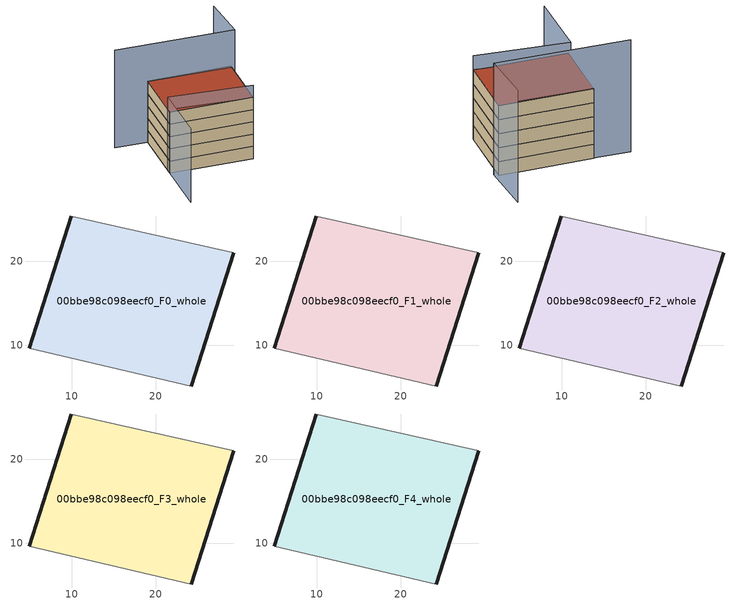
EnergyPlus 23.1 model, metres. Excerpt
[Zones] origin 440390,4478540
00bbe98c098eecf0_F0_whole
 floor ground (EU_floor_Construction): 24.22,5.16 29.23,21.01 9.92,25.38 4.96,9.66 z0
 wall outside (EU_wall_Construction): 4.96,9.66 9.92,25.38 / 29.23,21.01 24.22,5.16 z0:3
 wall adiabatic (EU_wall_Construction): 9.92,25.38 29.23,21.01 / 24.22,5.16 4.96,9.66 z0:3
00bbe98c098eecf0_F1_whole
 floor to 00bbe98c098eecf0_F0_whole (EU_floor_Construction): 24.21,5.16 29.23,21.01 9.92,25.38 4.95,9.66 z3
 wall outside (EU_wall_Construction): 4.96,9.66 9.92,25.38 / 29.23,21.01 24.22,5.16 z3:6
 wall adiabatic (EU_wall_Construction): 9.92,25.38 29.23,21.01 / 24.22,5.16 4.96,9.66 z3:6
00bbe98c098eecf0_F2_whole
 floor to 00bbe98c098eecf0_F1_whole (EU_floor_Construction): 24.21,5.16 29.23,21.01 9.92,25.38 4.95,9.66 z6
 wall outside (EU_wall_Construction): 4.96,9.66 9.92,25.38 / 29.23,21.01 24.22,5.16 z6:9
 wall adiabatic (EU_wall_Construction): 9.92,25.38 29.23,21.01 / 24.22,5.16 4.96,9.66 z6:9
00bbe98c098eecf0_F3_whole
 floor to 00bbe98c098eecf0_F2_whole (EU_floor_Construction): 24.21,5.16 29.23,21.01 9.92,25.38 4.95,9.66 z9
 wall outside (EU_wall_Construction): 4.96,9.66 9.92,25.38 / 29.23,21.01 24.22,5.16 z9:12
 wall adiabatic (EU_wall_Construction): 9.92,25.38 29.23,21.01 / 24.22,5.16 4.96,9.66 z9:12
00bbe98c098eecf0_F4_whole
 floor to 00bbe98c098eecf0_F3_whole (EU_floor_Construction): 24.21,5.16 29.23,21.01 9.92,25.38 4.95,9.66 z12
 wall outside (EU_wall_Construction): 4.96,9.66 9.92,25.38 / 29.23,21.01 24.22,5.16 z12:15
 wall adiabatic (EU_wall_Construction): 9.92,25.38 29.23,21.01 / 24.22,5.16 4.96,9.66 z12:15
 roof outside (EU_roof_Construction): 29.23,21.01 24.22,5.16 4.96,9.66 9.92,25.38 z15
shading: 0.42,-4.8 5.4,11.07 / 5.4,11.07 24.22,5.16 z0:18; 32.92,32.66 29.86,20.24 / 29.86,20.24 2.32,27.01 z0:24
[Building]
EU S2 Campaign: North Axis=0; Terrain=City; Solar Distribution=FullExterior
[Site:Location]
Madrid: Latitude=40.5; Longitude=-3.5; Time Zone=1; Elevation=609
[SizingPeriod:WeatherFileDays]
AnnualSizingPeriod: Begin Month=1; Begin Day of Month=1; End Month=12; End Day of Month=31; Day of Week for Start Day=Monday; Use Weather File Daylight Saving Period=No; Use Weather File Rain and Snow Indicators=No
[MATERIAL]
EU_InternalMass_Material: Roughness=MediumRough; Thickness=0.1; Conductivity=1; Density=1800; Specific Heat=900; Thermal Absorptance=0.9; Solar Absorptance=0.7; Visible Absorptance=0.7
[MATERIAL:NOMASS] Roughness=MediumRough; Thermal Absorptance=0.9; Solar Absorptance=0.7; Visible Absorptance=0.7
Name | Thermal Resistance
EU_wall_NoMass | 1.60022
EU_roof_NoMass | 1.57597
EU_floor_NoMass | 0.470652
[CONSTRUCTION]
EU_wall_Construction: EU_wall_NoMass
EU_roof_Construction: EU_roof_NoMass
EU_floor_Construction: EU_floor_NoMass
EU_InternalMass_Construction: EU_InternalMass_Material
[ZONE] Type=1; Multiplier=1; Ceiling Height=autocalculate; Volume=979.892; Floor Area=autocalculate; Part of Total Floor Area=Yes
00bbe98c098eecf0_F0_whole; 00bbe98c098eecf0_F1_whole; 00bbe98c098eecf0_F2_whole; 00bbe98c098eecf0_F3_whole; 00bbe98c098eecf0_F4_whole
[INTERNALMASS] Construction=EU_InternalMass_Construction; Surface Area=326.631
Name | Zone or ZoneList
00bbe98c098eecf0_F0_whole_EU_InternalMass | 00bbe98c098eecf0_F0_whole
00bbe98c098eecf0_F1_whole_EU_InternalMass | 00bbe98c098eecf0_F1_whole
00bbe98c098eecf0_F2_whole_EU_InternalMass | 00bbe98c098eecf0_F2_whole
00bbe98c098eecf0_F3_whole_EU_InternalMass | 00bbe98c098eecf0_F3_whole
00bbe98c098eecf0_F4_whole_EU_InternalMass | 00bbe98c098eecf0_F4_whole
[OTHEREQUIPMENT] Fuel Type=Electricity; Design Level Calculation Method=Watts/Area; Power per Zone Floor Area=1; Fraction Latent=0; Fraction Radiant=0; Fraction Lost=0; Carbon Dioxide Generation Rate=0; EndUse Subcategory=EU_Step8_InternalGains
Name | Zone or ZoneList or Space or SpaceList | Schedule
EU_Step8_InternalGain_00bbe98c098eecf0_F0_whole_f000 | 00bbe98c098eecf0_F0_whole | EU_Step8_GainSchedule_00bbe98c098eecf0_F0_whole_f000
EU_Step8_InternalGain_00bbe98c098eecf0_F1_whole_f000 | 00bbe98c098eecf0_F1_whole | EU_Step8_GainSchedule_00bbe98c098eecf0_F1_whole_f000
EU_Step8_InternalGain_00bbe98c098eecf0_F2_whole_f000 | 00bbe98c098eecf0_F2_whole | EU_Step8_GainSchedule_00bbe98c098eecf0_F2_whole_f000
EU_Step8_InternalGain_00bbe98c098eecf0_F3_whole_f000 | 00bbe98c098eecf0_F3_whole | EU_Step8_GainSchedule_00bbe98c098eecf0_F3_whole_f000
EU_Step8_InternalGain_00bbe98c098eecf0_F4_whole_f000 | 00bbe98c098eecf0_F4_whole | EU_Step8_GainSchedule_00bbe98c098eecf0_F4_whole_f000
[ZONEVENTILATION:DESIGNFLOWRATE] Schedule=EU_AlwaysOn; Design Flow Rate Calculation Method=AirChanges/Hour; Air Changes per Hour=0.480704; Ventilation Type=Natural; Fan Pressure Rise=0; Fan Total Efficiency=1; Constant Term Coefficient=1; Temperature Term Coefficient=0; Velocity Term Coefficient=0; Velocity Squared Term Coefficient=0; Minimum Indoor Temperature=-100; Maximum Indoor Temperature=100; Delta Temperature=-100; Minimum Outdoor Temperature=-100; Maximum Outdoor Temperature=100; Maximum Wind Speed=40
Name | Zone or ZoneList or Space or SpaceList
EU_ConstantAir_00bbe98c098eecf0_F0_whole | 00bbe98c098eecf0_F0_whole
EU_ConstantAir_00bbe98c098eecf0_F1_whole | 00bbe98c098eecf0_F1_whole
EU_ConstantAir_00bbe98c098eecf0_F2_whole | 00bbe98c098eecf0_F2_whole
EU_ConstantAir_00bbe98c098eecf0_F3_whole | 00bbe98c098eecf0_F3_whole
EU_ConstantAir_00bbe98c098eecf0_F4_whole | 00bbe98c098eecf0_F4_whole
[HVACTEMPLATE:THERMOSTAT] Constant Heating Setpoint=20; Constant Cooling Setpoint=50
EU_HeatOnly_00bbe98c098eecf0_F0_whole; EU_HeatOnly_00bbe98c098eecf0_F1_whole; EU_HeatOnly_00bbe98c098eecf0_F2_whole; EU_HeatOnly_00bbe98c098eecf0_F3_whole; EU_HeatOnly_00bbe98c098eecf0_F4_whole
[HVACTEMPLATE:ZONE:IDEALLOADSAIRSYSTEM] System Availability Schedule=EU_AlwaysOn; Maximum Heating Supply Air Temperature=50; Minimum Cooling Supply Air Temperature=13; Maximum Heating Supply Air Humidity Ratio=0.0156; Minimum Cooling Supply Air Humidity Ratio=0.0077; Heating Limit=NoLimit; Cooling Limit=NoLimit; Heating Availability Schedule=EU_AlwaysOn; Cooling Availability Schedule=EU_CoolingOff; Dehumidification Control Type=ConstantSensibleHeatRatio; Cooling Sensible Heat Ratio=0.7; Dehumidification Setpoint=60; Humidification Control Type=None; Humidification Setpoint=30; Outdoor Air Method=None; Outdoor Air Flow Rate per Person=0.00944; Outdoor Air Flow Rate per Zone Floor Area=0; Outdoor Air Flow Rate per Zone=0; Demand Controlled Ventilation Type=None; Outdoor Air Economizer Type=NoEconomizer; Heat Recovery Type=None; Sensible Heat Recovery Effectiveness=0.7; Latent Heat Recovery Effectiveness=0.65
Name | Template Thermostat
00bbe98c098eecf0_F0_whole | EU_HeatOnly_00bbe98c098eecf0_F0_whole
00bbe98c098eecf0_F1_whole | EU_HeatOnly_00bbe98c098eecf0_F1_whole
00bbe98c098eecf0_F2_whole | EU_HeatOnly_00bbe98c098eecf0_F2_whole
00bbe98c098eecf0_F3_whole | EU_HeatOnly_00bbe98c098eecf0_F3_whole
00bbe98c098eecf0_F4_whole | EU_HeatOnly_00bbe98c098eecf0_F4_whole
[SIZING:ZONE] Zone Cooling Design Supply Air Temperature Input Method=SupplyAirTemperature; Zone Cooling Design Supply Air Temperature=13; Zone Heating Design Supply Air Temperature Input Method=SupplyAirTemperature; Zone Heating Design Supply Air Temperature=50; Zone Cooling Design Supply Air Humidity Ratio=0.008; Zone Heating Design Supply Air Humidity Ratio=0.008; Cooling Design Air Flow Method=DesignDay; Cooling Design Air Flow Rate=0; Cooling Minimum Air Flow per Zone Floor Area=0.000762; Cooling Minimum Air Flow=0; Cooling Minimum Air Flow Fraction=0.2; Heating Design Air Flow Method=DesignDay; Heating Design Air Flow Rate=0; Heating Maximum Air Flow per Zone Floor Area=0.002032; Heating Maximum Air Flow=0.141576; Heating Maximum Air Flow Fraction=0.3; Account for Dedicated Outdoor Air System=No; Dedicated Outdoor Air System Control Strategy=NeutralSupplyAir; Dedicated Outdoor Air Low Setpoint Temperature for Design=autosize; Dedicated Outdoor Air High Setpoint Temperature for Design=autosize; Zone Load Sizing Method=Sensible Load Only No Latent Load; Zone Latent Cooling Design Supply Air Humidity Ratio Input Method=HumidityRatioDifference; Zone Cooling Design Supply Air Humidity Ratio Difference=0.005; Zone Latent Heating Design Supply Air Humidity Ratio Input Method=HumidityRatioDifference; Zone Humidification Design Supply Air Humidity Ratio Difference=0.005
00bbe98c098eecf0_F0_whole; 00bbe98c098eecf0_F1_whole; 00bbe98c098eecf0_F2_whole; 00bbe98c098eecf0_F3_whole; 00bbe98c098eecf0_F4_whole
[SCHEDULE:CONSTANT]
Name | Hourly Value
EU_AlwaysOn | 1
EU_CoolingOff | 0
[SCHEDULE:FILE] Column Number=1; Rows to Skip at Top=0; Number of Hours of Data=8760; Column Separator=Comma; Interpolate to Timestep=No; Minutes per Item=60; Adjust Schedule for Daylight Savings=Yes
Name | File
EU_Step8_GainSchedule_00bbe98c098eecf0_F0_whole_f000 | ../../schedules/00bbe98c098eecf0/00bbe98c098eecf0_F0_whole_f000_gain.csv
EU_Step8_GainSchedule_00bbe98c098eecf0_F1_whole_f000 | ../../schedules/00bbe98c098eecf0/00bbe98c098eecf0_F1_whole_f000_gain.csv
EU_Step8_GainSchedule_00bbe98c098eecf0_F2_whole_f000 | ../../schedules/00bbe98c098eecf0/00bbe98c098eecf0_F2_whole_f000_gain.csv
EU_Step8_GainSchedule_00bbe98c098eecf0_F3_whole_f000 | ../../schedules/00bbe98c098eecf0/00bbe98c098eecf0_F3_whole_f000_gain.csv
EU_Step8_GainSchedule_00bbe98c098eecf0_F4_whole_f000 | ../../schedules/00bbe98c098eecf0/00bbe98c098eecf0_F4_whole_f000_gain.csv
